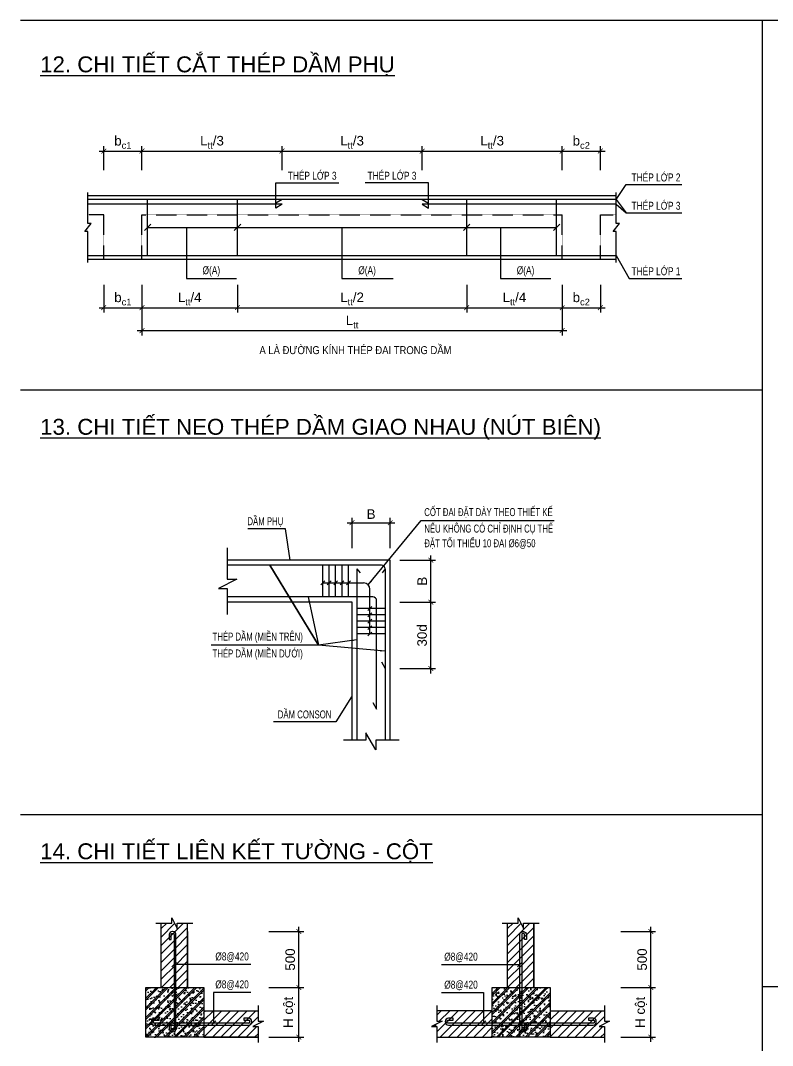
# Model space of a CAD drawing. Header units: millimetres. Extents: x -241424 to 696054, y -125618 to 93710.
# Drawn here: x 202526 to 226149, y 22912 to 55115 of the extents above; entities that cross this region are included whole.
import ezdxf
from ezdxf.enums import TextEntityAlignment as Align

# ---------------------------------------------------------------- set-up
doc = ezdxf.new("R2010")
doc.units = ezdxf.units.MM
doc.header["$LTSCALE"] = 7
doc.header["$PDMODE"] = 3
doc.linetypes.add('HIDDEN', pattern=[0.375, 0.25, -0.125])
doc.layers.get('0').update_dxf_attribs({"linetype": 'CONTINUOUS'})
doc.layers.get('Defpoints').update_dxf_attribs({"color": 6, "linetype": 'CONTINUOUS'})
for name, color, linetype in [('CDC_02_DIM', 1, 'CONTINUOUS'), ('CDC_03_BORDER', 3, 'CONTINUOUS'), ('CDC_04_HIDDEN', 8, 'HIDDEN'), ('CDC_05_STEEL', 4, 'CONTINUOUS'), ('CDC_06_TEXT', 2, 'CONTINUOUS'), ('CDC_09_COLUMN', 4, 'CONTINUOUS'), ('CDC_10_HATCH', 251, 'CONTINUOUS'), ('CDC_11_NOTE', 8, 'CONTINUOUS')]:
    doc.layers.add(name, color=color, linetype=linetype)
doc.styles.add('ARIAL', font='arial.ttf')
doc.dimstyles.new('DIM1-25', dxfattribs={"dimscale": 1.2, "dimtxt": 250, "dimasz": 125, "dimexe": 125, "dimexo": 0.06, "dimgap": 100, "dimtad": 1, "dimdec": 0, "dimzin": 0, "dimdsep": 46, "dimtxsty": 'ARIAL', "dimblk": 'ARCHTICK', "dimcen": 100, "dimdle": 125, "dimclrd": 256, "dimclre": 1, "dimclrt": 2, "dimadec": 0, "dimazin": 0, "dimtfac": 1, "dimtdec": 0, "dimtix": 1, "dimtmove": 2, "dimatfit": 0, "dimfxl": 1, "dimtolj": 1, "dimtzin": 0, "dimarcsym": 0})
pattern_1 = [(45, (-2284938.92, -1439088.31), (-132.582521, 132.582521), [])]

# ---------------------------------------------------------------- blocks, each defined once
blk = doc.blocks.new('_ArchTick')
at = {"color": 0, "linetype": 'ByBlock', "const_width": 0.15}
blk.add_lwpolyline([(-0.5, -0.5), (0.5, 0.5)], dxfattribs=at)
blk = doc.blocks.new('*D248')
at = {"layer": 'CDC_02_DIM', "lineweight": -2, "transparency": 16777216}
blk.add_line((222328, 23023), (222328, 24883), dxfattribs=at)
at = {"layer": 'CDC_02_DIM', "color": 1, "lineweight": -2, "transparency": 16777216}
for p, q in [((221382, 24733), (222478, 24733)), ((221382, 23173), (222478, 23173))]:
    blk.add_line(p, q, dxfattribs=at)
at = {"layer": 'Defpoints', "color": 0, "transparency": 16777216}
for p in [(221382, 24733), (222328, 24733), (221382, 23173)]:
    blk.add_point(p, dxfattribs=at)
at = {"layer": 'CDC_02_DIM', "lineweight": -2, "transparency": 16777216, "xscale": 150, "yscale": 150, "zscale": 150}
for p, rotation in [((222328, 24733), 90), ((222328, 23173), 270)]:
    blk.add_blockref('_ArchTick', p, dxfattribs=dict(at, rotation=rotation))
at = {"layer": 'CDC_02_DIM', "color": 2, "transparency": 16777216, "insert": (222024, 23953), "char_height": 300, "attachment_point": 5, "rotation": 90, "style": 'ARIAL'}
blk.add_mtext('\\A1;H cột', dxfattribs=at)
blk = doc.blocks.new('*D249')
at = {"layer": 'CDC_02_DIM', "color": 1, "lineweight": -2, "transparency": 16777216}
for p, q in [((221382, 26494), (222478, 26494)), ((221382, 24733), (222478, 24733))]:
    blk.add_line(p, q, dxfattribs=at)
at = {"layer": 'CDC_02_DIM', "lineweight": -2, "transparency": 16777216}
blk.add_line((222328, 24583), (222328, 26644), dxfattribs=at)
at = {"layer": 'Defpoints', "color": 0, "transparency": 16777216}
for p in [(221382, 26494), (222328, 26494), (221382, 24733)]:
    blk.add_point(p, dxfattribs=at)
at = {"layer": 'CDC_02_DIM', "lineweight": -2, "transparency": 16777216, "xscale": 150, "yscale": 150, "zscale": 150}
for p, rotation in [((222328, 26494), 90), ((222328, 24733), 270)]:
    blk.add_blockref('_ArchTick', p, dxfattribs=dict(at, rotation=rotation))
at = {"layer": 'CDC_02_DIM', "color": 2, "transparency": 16777216, "insert": (222055, 25613), "char_height": 300, "attachment_point": 5, "rotation": 90, "style": 'ARIAL'}
blk.add_mtext('\\A1;500', dxfattribs=at)
blk = doc.blocks.new('*D250')
at = {"layer": 'CDC_02_DIM', "lineweight": -2, "transparency": 16777216}
blk.add_line((211272, 23023), (211272, 24883), dxfattribs=at)
at = {"layer": 'CDC_02_DIM', "color": 1, "lineweight": -2, "transparency": 16777216}
for p, q in [((210326, 24733), (211422, 24733)), ((210326, 23173), (211422, 23173))]:
    blk.add_line(p, q, dxfattribs=at)
at = {"layer": 'Defpoints', "color": 0, "transparency": 16777216}
for p in [(210326, 24733), (211272, 24733), (210326, 23173)]:
    blk.add_point(p, dxfattribs=at)
at = {"layer": 'CDC_02_DIM', "lineweight": -2, "transparency": 16777216, "xscale": 150, "yscale": 150, "zscale": 150}
for p, rotation in [((211272, 24733), 90), ((211272, 23173), 270)]:
    blk.add_blockref('_ArchTick', p, dxfattribs=dict(at, rotation=rotation))
at = {"layer": 'CDC_02_DIM', "color": 2, "transparency": 16777216, "insert": (210968, 23953), "char_height": 300, "attachment_point": 5, "rotation": 90, "style": 'ARIAL'}
blk.add_mtext('\\A1;H cột', dxfattribs=at)
blk = doc.blocks.new('*D251')
at = {"layer": 'CDC_02_DIM', "color": 1, "lineweight": -2, "transparency": 16777216}
for p, q in [((210326, 26494), (211422, 26494)), ((210326, 24733), (211422, 24733))]:
    blk.add_line(p, q, dxfattribs=at)
at = {"layer": 'CDC_02_DIM', "lineweight": -2, "transparency": 16777216}
blk.add_line((211272, 24583), (211272, 26644), dxfattribs=at)
at = {"layer": 'Defpoints', "color": 0, "transparency": 16777216}
for p in [(210326, 26494), (211272, 26494), (210326, 24733)]:
    blk.add_point(p, dxfattribs=at)
at = {"layer": 'CDC_02_DIM', "lineweight": -2, "transparency": 16777216, "xscale": 150, "yscale": 150, "zscale": 150}
for p, rotation in [((211272, 26494), 90), ((211272, 24733), 270)]:
    blk.add_blockref('_ArchTick', p, dxfattribs=dict(at, rotation=rotation))
at = {"layer": 'CDC_02_DIM', "color": 2, "transparency": 16777216, "insert": (210999, 25613), "char_height": 300, "attachment_point": 5, "rotation": 90, "style": 'ARIAL'}
blk.add_mtext('\\A1;500', dxfattribs=at)
blk = doc.blocks.new('*D252')
at = {"layer": 'CDC_02_DIM', "color": 1, "lineweight": -2, "transparency": 16777216}
for p, q in [((205142, 46813), (205142, 45943)), ((206342, 46813), (206342, 45943))]:
    blk.add_line(p, q, dxfattribs=at)
at = {"layer": 'CDC_02_DIM', "lineweight": -2, "transparency": 16777216}
blk.add_line((204992, 46093), (206492, 46093), dxfattribs=at)
at = {"layer": 'Defpoints', "color": 0, "transparency": 16777216}
for p in [(205142, 46813), (206342, 46813), (206342, 46093)]:
    blk.add_point(p, dxfattribs=at)
at = {"layer": 'CDC_02_DIM', "lineweight": -2, "transparency": 16777216, "xscale": 150, "yscale": 150, "zscale": 150, "rotation": 180}
blk.add_blockref('_ArchTick', (205142, 46093), dxfattribs=at)
at = {"layer": 'CDC_02_DIM', "lineweight": -2, "transparency": 16777216, "xscale": 150, "yscale": 150, "zscale": 150}
blk.add_blockref('_ArchTick', (206342, 46093), dxfattribs=at)
at = {"layer": 'CDC_02_DIM', "color": 2, "transparency": 16777216, "insert": (205742, 46366), "char_height": 300, "attachment_point": 5, "style": 'ARIAL'}
blk.add_mtext('\\A1;b{\\H0.7X;\\S^ c1;}', dxfattribs=at)
blk = doc.blocks.new('*D253')
at = {"layer": 'CDC_02_DIM', "color": 1, "lineweight": -2, "transparency": 16777216}
for p, q in [((206342, 46093), (206342, 45223)), ((219542, 46093), (219542, 45223))]:
    blk.add_line(p, q, dxfattribs=at)
at = {"layer": 'CDC_02_DIM', "lineweight": -2, "transparency": 16777216}
blk.add_line((206192, 45373), (219692, 45373), dxfattribs=at)
at = {"layer": 'Defpoints', "color": 0, "transparency": 16777216}
for p in [(206342, 46093), (219542, 46093), (219542, 45373)]:
    blk.add_point(p, dxfattribs=at)
at = {"layer": 'CDC_02_DIM', "lineweight": -2, "transparency": 16777216, "xscale": 150, "yscale": 150, "zscale": 150, "rotation": 180}
blk.add_blockref('_ArchTick', (206342, 45373), dxfattribs=at)
at = {"layer": 'CDC_02_DIM', "lineweight": -2, "transparency": 16777216, "xscale": 150, "yscale": 150, "zscale": 150}
blk.add_blockref('_ArchTick', (219542, 45373), dxfattribs=at)
at = {"layer": 'CDC_02_DIM', "color": 2, "transparency": 16777216, "insert": (212942, 45643), "char_height": 300, "attachment_point": 5, "style": 'ARIAL'}
blk.add_mtext('\\A1;L{\\H0.7X;\\S^ tt;}', dxfattribs=at)
blk = doc.blocks.new('*D254')
at = {"layer": 'CDC_02_DIM', "color": 1, "lineweight": -2, "transparency": 16777216}
for p, q in [((219542, 46813), (219542, 45943)), ((220742, 46813), (220742, 45943))]:
    blk.add_line(p, q, dxfattribs=at)
at = {"layer": 'CDC_02_DIM', "lineweight": -2, "transparency": 16777216}
blk.add_line((219392, 46093), (220892, 46093), dxfattribs=at)
at = {"layer": 'Defpoints', "color": 0, "transparency": 16777216}
for p in [(219542, 46813), (220742, 46813), (220742, 46093)]:
    blk.add_point(p, dxfattribs=at)
at = {"layer": 'CDC_02_DIM', "lineweight": -2, "transparency": 16777216, "xscale": 150, "yscale": 150, "zscale": 150, "rotation": 180}
blk.add_blockref('_ArchTick', (219542, 46093), dxfattribs=at)
at = {"layer": 'CDC_02_DIM', "lineweight": -2, "transparency": 16777216, "xscale": 150, "yscale": 150, "zscale": 150}
blk.add_blockref('_ArchTick', (220742, 46093), dxfattribs=at)
at = {"layer": 'CDC_02_DIM', "color": 2, "transparency": 16777216, "insert": (220142, 46366), "char_height": 300, "attachment_point": 5, "style": 'ARIAL'}
blk.add_mtext('\\A1;b{\\H0.7X;\\S^ c2;}', dxfattribs=at)
blk = doc.blocks.new('*D255')
at = {"layer": 'CDC_02_DIM', "lineweight": -2, "transparency": 16777216}
blk.add_line((206192, 51013), (210892, 51013), dxfattribs=at)
at = {"layer": 'CDC_02_DIM', "color": 1, "lineweight": -2, "transparency": 16777216}
for p, q in [((206342, 50413), (206342, 51163)), ((210742, 50413), (210742, 51163))]:
    blk.add_line(p, q, dxfattribs=at)
at = {"layer": 'Defpoints', "color": 0, "transparency": 16777216}
for p in [(210742, 51013), (206342, 50413), (210742, 50413)]:
    blk.add_point(p, dxfattribs=at)
at = {"layer": 'CDC_02_DIM', "lineweight": -2, "transparency": 16777216, "xscale": 150, "yscale": 150, "zscale": 150, "rotation": 180}
blk.add_blockref('_ArchTick', (206342, 51013), dxfattribs=at)
at = {"layer": 'CDC_02_DIM', "lineweight": -2, "transparency": 16777216, "xscale": 150, "yscale": 150, "zscale": 150}
blk.add_blockref('_ArchTick', (210742, 51013), dxfattribs=at)
at = {"layer": 'CDC_02_DIM', "color": 2, "transparency": 16777216, "insert": (208542, 51288), "char_height": 300, "attachment_point": 5, "style": 'ARIAL'}
blk.add_mtext('\\A1;L{\\H0.7X;\\S^ tt;}/3', dxfattribs=at)
blk = doc.blocks.new('*D256')
at = {"layer": 'CDC_02_DIM', "lineweight": -2, "transparency": 16777216}
blk.add_line((204992, 51013), (206492, 51013), dxfattribs=at)
at = {"layer": 'CDC_02_DIM', "color": 1, "lineweight": -2, "transparency": 16777216}
for p, q in [((205142, 50413), (205142, 51163)), ((206342, 50413), (206342, 51163))]:
    blk.add_line(p, q, dxfattribs=at)
at = {"layer": 'Defpoints', "color": 0, "transparency": 16777216}
for p in [(206342, 51013), (205142, 50413), (206342, 50413)]:
    blk.add_point(p, dxfattribs=at)
at = {"layer": 'CDC_02_DIM', "lineweight": -2, "transparency": 16777216, "xscale": 150, "yscale": 150, "zscale": 150, "rotation": 180}
blk.add_blockref('_ArchTick', (205142, 51013), dxfattribs=at)
at = {"layer": 'CDC_02_DIM', "lineweight": -2, "transparency": 16777216, "xscale": 150, "yscale": 150, "zscale": 150}
blk.add_blockref('_ArchTick', (206342, 51013), dxfattribs=at)
at = {"layer": 'CDC_02_DIM', "color": 2, "transparency": 16777216, "insert": (205742, 51286), "char_height": 300, "attachment_point": 5, "style": 'ARIAL'}
blk.add_mtext('\\A1;b{\\H0.7X;\\S^ c1;}', dxfattribs=at)
blk = doc.blocks.new('*D257')
at = {"layer": 'CDC_02_DIM', "lineweight": -2, "transparency": 16777216}
blk.add_line((219392, 51013), (220892, 51013), dxfattribs=at)
at = {"layer": 'CDC_02_DIM', "color": 1, "lineweight": -2, "transparency": 16777216}
for p, q in [((219542, 50413), (219542, 51163)), ((220742, 50413), (220742, 51163))]:
    blk.add_line(p, q, dxfattribs=at)
at = {"layer": 'Defpoints', "color": 0, "transparency": 16777216}
for p in [(220742, 51013), (219542, 50413), (220742, 50413)]:
    blk.add_point(p, dxfattribs=at)
at = {"layer": 'CDC_02_DIM', "lineweight": -2, "transparency": 16777216, "xscale": 150, "yscale": 150, "zscale": 150, "rotation": 180}
blk.add_blockref('_ArchTick', (219542, 51013), dxfattribs=at)
at = {"layer": 'CDC_02_DIM', "lineweight": -2, "transparency": 16777216, "xscale": 150, "yscale": 150, "zscale": 150}
blk.add_blockref('_ArchTick', (220742, 51013), dxfattribs=at)
at = {"layer": 'CDC_02_DIM', "color": 2, "transparency": 16777216, "insert": (220142, 51286), "char_height": 300, "attachment_point": 5, "style": 'ARIAL'}
blk.add_mtext('\\A1;b{\\H0.7X;\\S^ c2;}', dxfattribs=at)
blk = doc.blocks.new('*D258')
at = {"layer": 'CDC_02_DIM', "lineweight": -2, "transparency": 16777216}
blk.add_line((210592, 51013), (215292, 51013), dxfattribs=at)
at = {"layer": 'CDC_02_DIM', "color": 1, "lineweight": -2, "transparency": 16777216}
for p, q in [((210742, 50413), (210742, 51163)), ((215142, 50413), (215142, 51163))]:
    blk.add_line(p, q, dxfattribs=at)
at = {"layer": 'Defpoints', "color": 0, "transparency": 16777216}
for p in [(215142, 51013), (210742, 50413), (215142, 50413)]:
    blk.add_point(p, dxfattribs=at)
at = {"layer": 'CDC_02_DIM', "lineweight": -2, "transparency": 16777216, "xscale": 150, "yscale": 150, "zscale": 150, "rotation": 180}
blk.add_blockref('_ArchTick', (210742, 51013), dxfattribs=at)
at = {"layer": 'CDC_02_DIM', "lineweight": -2, "transparency": 16777216, "xscale": 150, "yscale": 150, "zscale": 150}
blk.add_blockref('_ArchTick', (215142, 51013), dxfattribs=at)
at = {"layer": 'CDC_02_DIM', "color": 2, "transparency": 16777216, "insert": (212942, 51288), "char_height": 300, "attachment_point": 5, "style": 'ARIAL'}
blk.add_mtext('\\A1;L{\\H0.7X;\\S^ tt;}/3', dxfattribs=at)
blk = doc.blocks.new('*D259')
at = {"layer": 'CDC_02_DIM', "lineweight": -2, "transparency": 16777216}
blk.add_line((214992, 51013), (219692, 51013), dxfattribs=at)
at = {"layer": 'CDC_02_DIM', "color": 1, "lineweight": -2, "transparency": 16777216}
for p, q in [((215142, 50413), (215142, 51163)), ((219542, 50413), (219542, 51163))]:
    blk.add_line(p, q, dxfattribs=at)
at = {"layer": 'Defpoints', "color": 0, "transparency": 16777216}
for p in [(219542, 51013), (215142, 50413), (219542, 50413)]:
    blk.add_point(p, dxfattribs=at)
at = {"layer": 'CDC_02_DIM', "lineweight": -2, "transparency": 16777216, "xscale": 150, "yscale": 150, "zscale": 150, "rotation": 180}
blk.add_blockref('_ArchTick', (215142, 51013), dxfattribs=at)
at = {"layer": 'CDC_02_DIM', "lineweight": -2, "transparency": 16777216, "xscale": 150, "yscale": 150, "zscale": 150}
blk.add_blockref('_ArchTick', (219542, 51013), dxfattribs=at)
at = {"layer": 'CDC_02_DIM', "color": 2, "transparency": 16777216, "insert": (217342, 51288), "char_height": 300, "attachment_point": 5, "style": 'ARIAL'}
blk.add_mtext('\\A1;L{\\H0.7X;\\S^ tt;}/3', dxfattribs=at)
blk = doc.blocks.new('2')
at = {"layer": 'CDC_02_DIM'}
blk.add_line((-12.5, -12.5), (12.5, 12.5), dxfattribs=at)
blk = doc.blocks.new('*D260')
at = {"layer": 'CDC_02_DIM', "color": 1, "lineweight": -2, "transparency": 16777216}
for p, q in [((216542, 46813), (216542, 45943)), ((219542, 46813), (219542, 45943))]:
    blk.add_line(p, q, dxfattribs=at)
at = {"layer": 'CDC_02_DIM', "lineweight": -2, "transparency": 16777216}
blk.add_line((216392, 46093), (219692, 46093), dxfattribs=at)
at = {"layer": 'Defpoints', "color": 0, "transparency": 16777216}
for p in [(216542, 46813), (219542, 46813), (219542, 46093)]:
    blk.add_point(p, dxfattribs=at)
at = {"layer": 'CDC_02_DIM', "lineweight": -2, "transparency": 16777216, "xscale": 150, "yscale": 150, "zscale": 150, "rotation": 180}
blk.add_blockref('_ArchTick', (216542, 46093), dxfattribs=at)
at = {"layer": 'CDC_02_DIM', "lineweight": -2, "transparency": 16777216, "xscale": 150, "yscale": 150, "zscale": 150}
blk.add_blockref('_ArchTick', (219542, 46093), dxfattribs=at)
at = {"layer": 'CDC_02_DIM', "color": 2, "transparency": 16777216, "insert": (218042, 46368), "char_height": 300, "attachment_point": 5, "style": 'ARIAL'}
blk.add_mtext('\\A1;L{\\H0.7X;\\S^ tt;}/4', dxfattribs=at)
blk = doc.blocks.new('*D261')
at = {"layer": 'CDC_02_DIM', "color": 1, "lineweight": -2, "transparency": 16777216}
for p, q in [((206342, 46813), (206342, 45943)), ((209342, 46813), (209342, 45943))]:
    blk.add_line(p, q, dxfattribs=at)
at = {"layer": 'CDC_02_DIM', "lineweight": -2, "transparency": 16777216}
blk.add_line((206192, 46093), (209492, 46093), dxfattribs=at)
at = {"layer": 'Defpoints', "color": 0, "transparency": 16777216}
for p in [(206342, 46813), (209342, 46813), (209342, 46093)]:
    blk.add_point(p, dxfattribs=at)
at = {"layer": 'CDC_02_DIM', "lineweight": -2, "transparency": 16777216, "xscale": 150, "yscale": 150, "zscale": 150, "rotation": 180}
blk.add_blockref('_ArchTick', (206342, 46093), dxfattribs=at)
at = {"layer": 'CDC_02_DIM', "lineweight": -2, "transparency": 16777216, "xscale": 150, "yscale": 150, "zscale": 150}
blk.add_blockref('_ArchTick', (209342, 46093), dxfattribs=at)
at = {"layer": 'CDC_02_DIM', "color": 2, "transparency": 16777216, "insert": (207842, 46368), "char_height": 300, "attachment_point": 5, "style": 'ARIAL'}
blk.add_mtext('\\A1;L{\\H0.7X;\\S^ tt;}/4', dxfattribs=at)
blk = doc.blocks.new('*D262')
at = {"layer": 'CDC_02_DIM', "color": 1, "lineweight": -2, "transparency": 16777216}
for p, q in [((209342, 46813), (209342, 45943)), ((216542, 46813), (216542, 45943))]:
    blk.add_line(p, q, dxfattribs=at)
at = {"layer": 'CDC_02_DIM', "lineweight": -2, "transparency": 16777216}
blk.add_line((209192, 46093), (216692, 46093), dxfattribs=at)
at = {"layer": 'Defpoints', "color": 0, "transparency": 16777216}
for p in [(209342, 46813), (216542, 46813), (216542, 46093)]:
    blk.add_point(p, dxfattribs=at)
at = {"layer": 'CDC_02_DIM', "lineweight": -2, "transparency": 16777216, "xscale": 150, "yscale": 150, "zscale": 150, "rotation": 180}
blk.add_blockref('_ArchTick', (209342, 46093), dxfattribs=at)
at = {"layer": 'CDC_02_DIM', "lineweight": -2, "transparency": 16777216, "xscale": 150, "yscale": 150, "zscale": 150}
blk.add_blockref('_ArchTick', (216542, 46093), dxfattribs=at)
at = {"layer": 'CDC_02_DIM', "color": 2, "transparency": 16777216, "insert": (212942, 46368), "char_height": 300, "attachment_point": 5, "style": 'ARIAL'}
blk.add_mtext('\\A1;L{\\H0.7X;\\S^ tt;}/2', dxfattribs=at)
blk = doc.blocks.new('*D268')
at = {"layer": 'CDC_02_DIM', "color": 1, "lineweight": -2, "transparency": 16777216}
for p, q in [((214444, 36841), (215565, 36841)), ((214444, 34753), (215565, 34753))]:
    blk.add_line(p, q, dxfattribs=at)
at = {"layer": 'CDC_02_DIM', "lineweight": -2, "transparency": 16777216}
blk.add_line((215415, 34603), (215415, 36991), dxfattribs=at)
at = {"layer": 'Defpoints', "color": 0, "transparency": 16777216}
for p in [(214444, 36841), (215415, 36841), (214444, 34753)]:
    blk.add_point(p, dxfattribs=at)
at = {"layer": 'CDC_02_DIM', "lineweight": -2, "transparency": 16777216, "xscale": 150, "yscale": 150, "zscale": 150}
for p, rotation in [((215415, 36841), 90), ((215415, 34753), 270)]:
    blk.add_blockref('_ArchTick', p, dxfattribs=dict(at, rotation=rotation))
at = {"layer": 'CDC_02_DIM', "color": 2, "transparency": 16777216, "insert": (215142, 35797), "char_height": 300, "attachment_point": 5, "rotation": 90, "style": 'ARIAL'}
blk.add_mtext('\\A1;30d', dxfattribs=at)
blk = doc.blocks.new('*D269')
at = {"layer": 'CDC_02_DIM', "color": 1, "lineweight": -2, "transparency": 16777216}
for p, q in [((214444, 38161), (215565, 38161)), ((214444, 36841), (215565, 36841))]:
    blk.add_line(p, q, dxfattribs=at)
at = {"layer": 'CDC_02_DIM', "lineweight": -2, "transparency": 16777216}
blk.add_line((215415, 36691), (215415, 38311), dxfattribs=at)
at = {"layer": 'Defpoints', "color": 0, "transparency": 16777216}
for p in [(214444, 38161), (215415, 38161), (214444, 36841)]:
    blk.add_point(p, dxfattribs=at)
at = {"layer": 'CDC_02_DIM', "lineweight": -2, "transparency": 16777216, "xscale": 150, "yscale": 150, "zscale": 150}
for p, rotation in [((215415, 38161), 90), ((215415, 36841), 270)]:
    blk.add_blockref('_ArchTick', p, dxfattribs=dict(at, rotation=rotation))
at = {"layer": 'CDC_02_DIM', "color": 2, "transparency": 16777216, "insert": (215145, 37501), "char_height": 300, "attachment_point": 5, "rotation": 90, "style": 'ARIAL'}
blk.add_mtext('\\A1;B', dxfattribs=at)
blk = doc.blocks.new('*D270')
at = {"layer": 'CDC_02_DIM', "lineweight": -2, "transparency": 16777216}
blk.add_line((212790, 39338), (214290, 39338), dxfattribs=at)
at = {"layer": 'CDC_02_DIM', "color": 1, "lineweight": -2, "transparency": 16777216}
for p, q in [((212940, 38537), (212940, 39488)), ((214140, 38537), (214140, 39488))]:
    blk.add_line(p, q, dxfattribs=at)
at = {"layer": 'Defpoints', "color": 0, "transparency": 16777216}
for p in [(214140, 39338), (212940, 38537), (214140, 38537)]:
    blk.add_point(p, dxfattribs=at)
at = {"layer": 'CDC_02_DIM', "lineweight": -2, "transparency": 16777216, "xscale": 150, "yscale": 150, "zscale": 150, "rotation": 180}
blk.add_blockref('_ArchTick', (212940, 39338), dxfattribs=at)
at = {"layer": 'CDC_02_DIM', "lineweight": -2, "transparency": 16777216, "xscale": 150, "yscale": 150, "zscale": 150}
blk.add_blockref('_ArchTick', (214140, 39338), dxfattribs=at)
at = {"layer": 'CDC_02_DIM', "color": 2, "transparency": 16777216, "insert": (213540, 39608), "char_height": 300, "attachment_point": 5, "style": 'ARIAL'}
blk.add_mtext('\\A1;B', dxfattribs=at)

msp = doc.modelspace()

# ---------------------------------------------------------------- hatches: boundary and pattern name
at = {"layer": 'CDC_10_HATCH', "ltscale": 30}
h = msp.add_hatch(dxfattribs=at)
h.set_pattern_fill('ANSI31', color=256, scale=1500, style=0)
h.set_pattern_definition([(45, (-2295817.86, -1163612.35), (-132.582521, 132.582521), [])])
h.paths.add_polyline_path([(207776.7, 26758.4), (207443.9, 26758.4), (207443.9, 26592), (207277.5, 26924.8), (207277.5, 26758.4), (206944.7, 26758.4), (206944.7, 25455.1), (207330.7, 25455.1), (207330.7, 26394.9, -0.4142136), (207429.7, 26493.9), (207443.3, 26493.9, -0.4142136), (207542.3, 26394.9), (207542.3, 26244.9), (207482.3, 26244.9), (207482.3, 26394.9, 0.4142136), (207443.3, 26433.9), (207429.7, 26433.9, 0.4142136), (207390.7, 26394.9), (207390.7, 24733), (207776.7, 24733)])
h.paths.add_polyline_path([(207330.7, 25455.1), (206944.7, 25455.1), (206944.7, 24733), (207330.7, 24733)], flags=17)
h.paths.add_polyline_path([(207390.7, 25515.1), (207330.7, 25455.1), (207330.7, 24733), (207390.7, 24733)], flags=17)
h.paths.add_polyline_path([(207390.7, 26394.9, -0.4142136), (207429.7, 26433.9), (207443.3, 26433.9, -0.4142136), (207482.3, 26394.9), (207482.3, 26244.9), (207542.3, 26244.9), (207542.3, 26394.9, 0.4142136), (207443.3, 26493.9), (207429.7, 26493.9, 0.4142136), (207330.7, 26394.9), (207330.7, 25455.1), (207390.7, 25515.1)], flags=17)
h = msp.add_hatch(dxfattribs=at)
h.set_pattern_fill('ANSI31', color=256, scale=1500, style=0)
h.set_pattern_definition([(45, (-2284938.92, -1163612.35), (-132.582521, 132.582521), [])])
h.paths.add_polyline_path([(218655.7, 26758.4), (218322.9, 26758.4), (218322.9, 26592), (218156.5, 26924.8), (218156.5, 26758.4), (217823.7, 26758.4), (217823.7, 25455.1), (218209.7, 25455.1), (218209.7, 26394.9, -0.4142136), (218308.7, 26493.9), (218322.2, 26493.9, -0.4142136), (218421.2, 26394.9), (218421.2, 26244.9), (218361.2, 26244.9), (218361.2, 26394.9, 0.4142136), (218322.2, 26433.9), (218308.7, 26433.9, 0.4142136), (218269.7, 26394.9), (218269.7, 24733), (218655.7, 24733)])
h.paths.add_polyline_path([(218209.7, 25455.1), (217823.7, 25455.1), (217823.7, 24733), (218209.7, 24733)], flags=17)
h.paths.add_polyline_path([(218269.7, 25515.1), (218209.7, 25455.1), (218209.7, 24733), (218269.7, 24733)], flags=17)
h.paths.add_polyline_path([(218269.7, 26394.9, -0.4142136), (218308.7, 26433.9), (218322.2, 26433.9, -0.4142136), (218361.2, 26394.9), (218361.2, 26244.9), (218421.2, 26244.9), (218421.2, 26394.9, 0.4142136), (218322.2, 26493.9), (218308.7, 26493.9, 0.4142136), (218209.7, 26394.9), (218209.7, 25455.1), (218269.7, 25515.1)], flags=17)
h = msp.add_hatch(dxfattribs=at)
h.set_pattern_fill('BT-01', color=256, scale=50, style=0, pattern_type=2)
h.set_pattern_definition([(50, (-151809.74, -118469.85), (358.6301, -31.37607), [37.5, -412.5]), (355, (-151809.74, -118469.85), (-69.37567, 376.09607), [30, -330]), (100.4514, (-151779.86, -118472.47), (289.2547, 344.71977), [31.8701, -350.57106]), (46.1842, (-151809.74, -118369.85), (533.6205, -82.7595), [56.25, -618.75]), (96.6356, (-151765.27, -118376.75), (467.33135, 487.05894), [47.80514, -525.8565]), (351.1842, (-151809.74, -118369.85), (467.331, 487.0593), [45, -495]), (21, (-151759.74, -118394.85), (298.45353, -201.30945), [37.5, -412.5]), (326, (-151759.74, -118394.85), (121.65767, 362.57502), [30, -330]), (71.4514, (-151734.87, -118411.63), (420.1113, 161.26525), [31.8701, -350.57106]), (37.5, (-151809.74, -118469.85), (6.079928, 166.446927), [0, -326, 0, -335, 0, -331.25]), (7.5, (-151809.74, -118469.85), (131.53477, 197.20586), [0, -191, 0, -318.5, 0, -126.25]), (327.5, (-151921.24, -118469.85), (266.91122, -11.277436), [0, -125, 0, -390, 0, -517.5]), (317.5, (-151971.24, -118469.85), (291.59308, 50.05249), [0, -162.5, 0, -259, 0, -367.5]), (45, (-151809.74, -118469.85), (-150.26019, 150.26019), []), (45, (-151809.74, -118408.6), (-150.26019, 150.26019), [])])
h.paths.add_polyline_path([(208287.1, 24733), (207349.7, 24733), (207349.7, 23614.4), (208287.1, 23614.4)], flags=17)
h.paths.add_polyline_path([(207349.7, 24733), (206467.1, 24733), (206467.1, 23173), (208287.1, 23173), (208287.1, 23614.4), (207349.7, 23614.4), (207349.7, 23352.3, -0.4662738), (207304, 23313.9, -0.0436331), (207297.2, 23313.3), (207310.7, 23313.3, 0.4142136), (207349.7, 23352.3), (207349.7, 23614.4), (206646.4, 23614.4, -0.4662738), (206608, 23660.1, -0.0436331), (206607.4, 23666.9), (206607.4, 23653.4, 0.4142136), (206646.4, 23614.4), (207349.7, 23614.4)])
h = msp.add_hatch(dxfattribs=at)
h.set_pattern_fill('BT-01', color=256, scale=50, style=0, pattern_type=2)
h.set_pattern_definition([(50, (-148896.3, -118469.85), (358.6301, -31.37607), [37.5, -412.5]), (355, (-148896.3, -118469.85), (-69.37567, 376.09607), [30, -330]), (100.4514, (-148866.4, -118472.47), (289.2547, 344.71977), [31.8701, -350.57106]), (46.1842, (-148896.3, -118369.85), (533.6205, -82.7595), [56.25, -618.75]), (96.6356, (-148851.83, -118376.75), (467.33135, 487.05894), [47.80514, -525.8565]), (351.1842, (-148896.3, -118369.85), (467.331, 487.0593), [45, -495]), (21, (-148846.3, -118394.85), (298.45353, -201.30945), [37.5, -412.5]), (326, (-148846.3, -118394.85), (121.65767, 362.57502), [30, -330]), (71.4514, (-148821.43, -118411.63), (420.1113, 161.26525), [31.8701, -350.57106]), (37.5, (-148896.3, -118469.85), (6.079928, 166.446927), [0, -326, 0, -335, 0, -331.25]), (7.5, (-148896.3, -118469.85), (131.53477, 197.205856), [0, -191, 0, -318.5, 0, -126.25]), (327.5, (-149007.8, -118469.85), (266.91122, -11.277436), [0, -125, 0, -390, 0, -517.5]), (317.5, (-149057.8, -118469.85), (291.59308, 50.05249), [0, -162.5, 0, -259, 0, -367.5]), (45, (-148896.3, -118469.85), (-150.26019, 150.26019), []), (45, (-148896.3, -118408.6), (-150.26019, 150.26019), [])])
h.paths.add_polyline_path([(219166, 24733), (218228.7, 24733), (218228.7, 23614.4), (219166, 23614.4)])
h.paths.add_polyline_path([(218228.7, 24733), (217346, 24733), (217346, 23614.4), (218228.7, 23614.4)])
h.paths.add_polyline_path([(218228.7, 23352.3), (218228.7, 23614.4), (217346, 23614.4), (217346, 23173), (219166, 23173), (219166, 23614.4), (218228.7, 23614.4), (218228.7, 23352.3, -0.4662738), (218182.9, 23313.9, -0.0436331), (218176.1, 23313.3), (218189.7, 23313.3, 0.4142136)])
h = msp.add_hatch(dxfattribs=at)
h.set_pattern_fill('ANSI31', color=256, scale=1500, style=0)
h.set_pattern_definition([(45, (-2287852.36, -1439088.31), (-132.582521, 132.582521), [])])
h.paths.add_polyline_path([(209988, 24005), (208592.3, 24005), (208592.3, 23614.4), (208287.1, 23614.4), (208287.1, 23173), (209988, 23173), (209988, 23505.8), (209821.6, 23505.8), (210154.4, 23672.2), (209988, 23672.2)])
h.paths.add_polyline_path([(208592.3, 24005), (208287.1, 24005), (208287.1, 23614.4), (208592.3, 23614.4)])
h = msp.add_hatch(dxfattribs=at)
h.set_pattern_fill('ANSI31', color=256, scale=1500, style=0)
h.set_pattern_definition(pattern_1)
h.paths.add_polyline_path([(217087.3, 24005), (215608, 24005), (215608, 23672.2), (215774.4, 23672.2), (215441.6, 23505.8), (215608, 23505.8), (215608, 23173), (217346, 23173), (217346, 23614.4), (217087.3, 23614.4)])
h.paths.add_polyline_path([(217346, 24005), (217087.3, 24005), (217087.3, 23614.4), (217346, 23614.4)], flags=17)
h = msp.add_hatch(dxfattribs=at)
h.set_pattern_fill('ANSI31', color=256, scale=1500, style=0)
h.set_pattern_definition(pattern_1)
h.paths.add_polyline_path([(220866.9, 24005), (219166, 24005), (219166, 23173), (220866.9, 23173), (220866.9, 23505.8), (220700.5, 23505.8), (221033.3, 23672.2), (220866.9, 23672.2)])

# ---------------------------------------------------------------- linework, layer by layer
at = {"layer": 'CDC_03_BORDER'}
for p, q in [((273914, 55115.3), (202526, 55115.3)), ((225840.2, 1362.7), (225840.2, 55115.3)), ((204642.4, 49613.2), (221242.4, 49613.2)), ((204642.4, 47613.2), (221242.4, 47613.2)), ((202526, 43507), (225840.2, 43507)), ((202526, 30174), (225840.2, 30174)), ((206944.7, 24733), (206944.7, 26758.4)), ((207776.7, 24733), (207776.7, 26758.4)), ((217823.7, 24733), (217823.7, 26758.4)), ((217823.7, 24733), (217823.7, 26758.4)), ((218655.7, 26758.4), (218655.7, 24733)), ((218655.7, 24733), (218655.7, 26758.4)), ((206944.7, 24733), (206944.7, 26488.9)), ((207776.7, 26488.9), (207776.7, 24733)), ((225840.2, 24765.7), (249154.4, 24765.7)), ((208287.1, 24005), (209988, 24005)), ((208287.1, 24005), (209988, 24005)), ((217346, 24005), (215608, 24005)), ((219166, 24005), (220866.9, 24005)), ((209988, 23173), (208287.1, 23173)), ((208287.1, 23173), (209988, 23173)), ((215608, 23173), (217346, 23173)), ((219166, 23173), (220866.9, 23173))]:
    msp.add_line(p, q, dxfattribs=at)
for points in [[(204642.4, 47513.2), (204642.4, 48488.2), (204542.4, 48488.2), (204742.4, 48738.2), (204642.4, 48738.2), (204642.4, 49713.2)], [(221242.4, 47513.2), (221242.4, 48488.2), (221142.4, 48488.2), (221342.4, 48738.2), (221242.4, 48738.2), (221242.4, 49713.2)], [(209020.5, 38546), (209020.5, 37562.4), (209318.4, 37562.4), (208748.5, 37270.8), (209020.5, 37270.8), (209020.5, 36455.2)], [(214139.9, 32510.1), (214139.9, 38161.4), (209020.5, 38161.4)], [(212940.4, 32501.2), (212940.4, 36841.4), (209020.5, 36841.4)], [(214419.9, 32510.1), (213691, 32510.1), (213691, 32201.1), (213373.6, 32740.1), (213373.6, 32501.2), (212669.2, 32501.2)], [(206778.3, 26758.4), (207277.5, 26758.4), (207277.5, 26924.8), (207443.9, 26592), (207443.9, 26758.4), (207943.1, 26758.4)], [(217657.3, 26758.4), (218156.5, 26758.4), (218156.5, 26924.8), (218322.9, 26592), (218322.9, 26758.4), (218822.1, 26758.4)], [(209988, 24171.4), (209988, 23672.2), (210154.4, 23672.2), (209821.6, 23505.8), (209988, 23505.8), (209988, 23006.6)], [(215608, 24171.4), (215608, 23672.2), (215774.4, 23672.2), (215441.6, 23505.8), (215608, 23505.8), (215608, 23006.6)], [(220866.9, 24171.4), (220866.9, 23672.2), (221033.3, 23672.2), (220700.5, 23505.8), (220866.9, 23505.8), (220866.9, 23006.6)]]:
    msp.add_lwpolyline(points, dxfattribs=at)
at = {"layer": 'CDC_04_HIDDEN'}
for p, q in [((205142.4, 49013.2), (204642.4, 49013.2)), ((205142.4, 47613.2), (205142.4, 49013.2)), ((206342.4, 49013.2), (219542.4, 49013.2)), ((206342.4, 47613.2), (206342.4, 49013.2)), ((219542.4, 47613.2), (219542.4, 49013.2)), ((220742.4, 47613.2), (220742.4, 49013.2)), ((220742.4, 49013.2), (221242.4, 49013.2))]:
    msp.add_line(p, q, dxfattribs=at)
at = {"layer": 'CDC_05_STEEL'}
for p, q in [((221242.4, 49493.2), (204642.4, 49493.2)), ((210742.4, 49342), (204642.4, 49342)), ((206517.1, 47733.2), (206517.1, 49493.2)), ((209342.4, 47733.2), (209342.4, 49493.2)), ((210742.4, 49493.2), (210542.4, 49373.2)), ((210742.4, 49342), (210542.4, 49222)), ((215142.4, 49493.2), (215342.4, 49373.2)), ((221242.4, 49342), (215142.4, 49342)), ((215142.4, 49342), (215342.4, 49222)), ((216542.4, 47733.2), (216542.4, 49493.2)), ((219367.7, 47733.2), (219367.7, 49493.2)), ((204642.4, 47733.2), (221242.4, 47733.2)), ((213863.9, 38005.4), (209020.5, 38005.4)), ((212026.1, 37005.8), (212026.1, 38005.4)), ((212226.1, 37005.8), (212226.1, 38005.4)), ((212426.1, 37005.8), (212426.1, 38005.4)), ((212626.1, 37005.8), (212626.1, 38005.4)), ((212826.1, 37005.8), (212826.1, 38005.4)), ((213096.4, 37884.2), (213096.4, 32501.2)), ((213096.4, 37884.2), (213196.9, 37766)), ((213983.9, 37884.2), (213883.4, 37766)), ((213983.9, 37885.4), (213983.9, 32510.1)), ((213593.9, 37005.8), (209020.5, 37005.8)), ((213983.9, 36641.4), (213096.4, 36641.4)), ((213983.9, 36441.4), (213096.4, 36441.4)), ((213983.9, 36241.4), (213096.4, 36241.4)), ((213983.9, 36041.4), (213096.4, 36041.4)), ((213983.9, 35841.4), (213096.4, 35841.4)), ((213861.4, 34964.9), (213983.9, 34758.6)), ((206637.1, 23666.9), (206637.1, 23653.4)), ((206697.1, 23653.4), (206697.1, 23666.9)), ((206886.1, 23765.9), (206736.1, 23765.9)), ((206736.1, 23705.9), (206886.1, 23705.9)), ((209689, 23614.4), (206736.1, 23614.4)), ((206736.1, 23554.4), (209689, 23554.4)), ((206886.1, 23705.9), (206886.1, 23765.9)), ((209689, 23765.9), (209539, 23765.9)), ((209539, 23765.9), (209539, 23705.9)), ((209539, 23705.9), (209689, 23705.9)), ((209728, 23666.9), (209728, 23653.4)), ((209788, 23653.4), (209788, 23666.9))]:
    msp.add_line(p, q, dxfattribs=at)
msp.add_lwpolyline([(213591.4, 33687.5), (213713.9, 33481.2), (213713.9, 36885.8)], dxfattribs=at)
for points in [[(207258.2, 26244.9), (207258.2, 26394.9, -0.4142136), (207297.2, 26433.9), (207310.7, 26433.9, -0.4142136), (207349.7, 26394.9), (207349.7, 23442, -0.4142136), (207310.7, 23403), (207297.2, 23403, -0.4142136), (207258.2, 23442), (207258.2, 23592), (207198.2, 23592), (207198.2, 23442, 0.4142136), (207297.2, 23343), (207310.7, 23343, 0.4142136), (207409.7, 23442), (207409.7, 26394.9, 0.4142136), (207310.7, 26493.9), (207297.2, 26493.9, 0.4142136), (207198.2, 26394.9), (207198.2, 26244.9)], [(218361.2, 26244.9), (218361.2, 26394.9, 0.4142136), (218322.2, 26433.9), (218308.7, 26433.9, 0.4142136), (218269.7, 26394.9), (218269.7, 23442, 0.4142136), (218308.7, 23403), (218322.2, 23403, 0.4142136), (218361.2, 23442), (218361.2, 23592), (218421.2, 23592), (218421.2, 23442, -0.4142136), (218322.2, 23343), (218308.7, 23343, -0.4142136), (218209.7, 23442), (218209.7, 26394.9, -0.4142136), (218308.7, 26493.9), (218322.2, 26493.9, -0.4142136), (218421.2, 26394.9), (218421.2, 26244.9)], [(220365.5, 23705.9), (220515.5, 23705.9, -0.4142136), (220554.5, 23666.9), (220554.5, 23653.4, -0.4142136), (220515.5, 23614.4), (215967, 23614.4, -0.4142136), (215928, 23653.4), (215928, 23666.9, -0.4142136), (215967, 23705.9), (216117, 23705.9), (216117, 23765.9), (215967, 23765.9, 0.4142136), (215868, 23666.9), (215868, 23653.4, 0.4142136), (215967, 23554.4), (220515.5, 23554.4, 0.4142136), (220614.5, 23653.4), (220614.5, 23666.9, 0.4142136), (220515.5, 23765.9), (220365.5, 23765.9)]]:
    msp.add_lwpolyline(points, format="xyb", close=True, dxfattribs=at)
for centre, radius, start, end in [((213863.9, 37885.4), 120, 0, 90), ((213593.9, 36885.8), 120, 0, 90), ((206736.1, 23666.9), 99, 90, 180), ((206736.1, 23653.4), 99, 180, 270), ((206736.1, 23666.9), 39, 90, 180), ((206736.1, 23653.4), 39, 180, 270), ((209689, 23666.9), 99, 0, 90), ((209689, 23666.9), 39, 0, 90), ((209689, 23653.4), 99, 270, 0), ((209689, 23653.4), 39, 270, 0)]:
    msp.add_arc(centre, radius, start, end, dxfattribs=at)
at = {"layer": 'CDC_09_COLUMN'}
for points in [[(206467.1, 23173), (206467.1, 24733), (208287.1, 24733), (208287.1, 23173)], [(217346, 23173), (217346, 24733), (219166, 24733), (219166, 23173)]]:
    msp.add_lwpolyline(points, close=True, dxfattribs=at)
at = {"layer": 'CDC_11_NOTE'}
for p, q in [((210542.4, 49222), (210542.4, 50013.2)), ((210542.4, 50013.2), (212526.9, 50013.2)), ((215342.4, 50013.2), (213357.8, 50013.2)), ((215342.4, 49222), (215342.4, 50013.2)), ((221242.4, 49493.2), (221553.1, 49959.8)), ((221553.1, 49959.8), (223298.5, 49959.8)), ((221242.4, 49493.2), (221553.1, 49069.7)), ((221242.4, 49342), (221553.1, 49069.7)), ((221553.1, 49069.7), (223298.5, 49069.7)), ((206517.1, 48613.2), (219367.7, 48613.2)), ((221242.4, 47733.2), (221649.6, 47013.2)), ((221649.6, 47013.2), (223298.5, 47013.2)), ((211888.8, 35486.3), (210358.8, 38006.8)), ((211964.3, 37385.7), (212087.9, 37506.3)), ((212026.1, 37446), (213302, 37446)), ((212164.3, 37385.7), (212287.9, 37506.3)), ((212364.3, 37385.7), (212487.9, 37506.3)), ((212564.3, 37385.7), (212687.9, 37506.3)), ((212764.3, 37385.7), (212887.9, 37506.3)), ((213502, 35841.4), (213502, 37246)), ((213440.2, 36581.1), (213563.8, 36701.7)), ((213440.2, 36381.1), (213563.8, 36501.7)), ((213440.2, 36181.1), (213563.8, 36301.7)), ((213440.2, 35981.1), (213563.8, 36101.7)), ((213440.2, 35781.1), (213563.8, 35901.7)), ((211888.8, 35486.3), (208590.4, 35486.3)), ((207276.6, 25382), (207422.8, 25528.3)), ((218136.6, 25382), (218282.8, 25528.3)), ((208519.2, 23541.2), (208665.4, 23687.5)), ((216995.7, 23541.2), (217142, 23687.5))]:
    msp.add_line(p, q, dxfattribs=at)
for points in [[(207737.1, 48613.2), (207737.1, 47013.2), (209311.8, 47013.2)], [(212619.2, 48613.2), (212619.2, 47013.2), (214231.8, 47013.2)], [(217607.1, 48613.2), (217607.1, 47013.2), (219181.8, 47013.2)], [(209761.6, 25455.1), (207349.7, 25455.1)], [(215755.7, 25455.1), (218209.7, 25455.1)], [(209761.6, 24581.3), (208592.3, 24581.3), (208592.3, 23614.4)], [(215755.7, 24579.3), (217068.8, 24579.3), (217068.8, 23614.4)]]:
    msp.add_lwpolyline(points, dxfattribs=at)
msp.add_arc((213302, 37246), 200, 0, 90, dxfattribs=at)

# ---------------------------------------------------------------- block references
at = {"layer": 'CDC_11_NOTE', "xscale": 8, "yscale": 8, "zscale": 8}
for p in [(206517.1, 48613.2), (209342.4, 48613.2)]:
    msp.add_blockref('2', p, dxfattribs=at)
at = {"layer": 'CDC_11_NOTE', "xscale": 8, "yscale": 8, "zscale": 8, "rotation": 180}
for p in [(216542.4, 48613.2), (219367.7, 48613.2)]:
    msp.add_blockref('2', p, dxfattribs=at)

# ---------------------------------------------------------------- texts
at = {"layer": 'CDC_06_TEXT', "color": 4, "style": 'ARIAL'}
for s, p in [('%%U12. CHI TIẾT CẮT THÉP DẦM PHỤ', (203144.1, 53487.7)), ('%%U13. CHI TIẾT NEO THÉP DẦM GIAO NHAU (NÚT BIÊN)', (203144.1, 42099.7)), ('%%U14. CHI TIẾT LIÊN KẾT TƯỜNG - CỘT', (203144.1, 28764.4))]:
    msp.add_text(s, height=500, dxfattribs=at).set_placement(p)
at = {"layer": 'CDC_06_TEXT', "style": 'ARIAL', "width": 0.75}
for p in [(211688.2, 50113.2), (214196.6, 50113.2)]:
    msp.add_text('THÉP LỚP 3', height=250, dxfattribs=at).set_placement(p, align=Align.CENTER)
at = {"layer": 'CDC_06_TEXT', "style": 'ARIAL'}
for s, width, p in [('THÉP LỚP 2', 0.75, (221722.4, 50059.8)), ('THÉP LỚP 3', 0.75, (221722.4, 49169.7)), ('THÉP LỚP 1', 0.75, (221722.4, 47113.2)), ('A LÀ ĐƯỜNG KÍNH THÉP ĐAI TRONG DẦM', 0.85, (210032, 44634)), ('CỐT ĐAI ĐẶT DÀY THEO THIẾT KẾ', 0.7, (215210.1, 39545.4)), ('DẦM PHỤ', 0.7, (209654.2, 39257.6)), ('NẾU KHÔNG CÓ CHỈ ĐỊNH CỤ THỂ', 0.7, (215210.1, 39027.8)), ('ĐẶT TỐI THIỂU 10 ĐAI %%C6@50', 0.7, (215210.1, 38566.2)), ('THÉP DẦM (MIỀN TRÊN)', 0.7, (208557.8, 35633.6)), ('THÉP DẦM (MIỀN DƯỚI)', 0.7, (208557.8, 35104.2)), ('DẦM CONSON', 0.7, (210608.5, 33188.9)), ('%%C8@420', 0.75, (208646.8, 25585)), ('%%C8@420', 0.75, (215837.3, 25578.5)), ('%%C8@420', 0.75, (208645.5, 24707.6)), ('%%C8@420', 0.75, (215838.2, 24698.7))]:
    msp.add_text(s, height=250, dxfattribs=dict(at, width=width)).set_placement(p)
at = {"layer": 'CDC_06_TEXT', "style": 'ARIAL', "width": 0.75}
for p in [(208521.2, 47238.2), (213413.3, 47238.2), (218391.2, 47238.2)]:
    msp.add_text('%%C(A)', height=250, dxfattribs=at).set_placement(p, align=Align.MIDDLE)

# ---------------------------------------------------------------- dimensions: what is measured, and where the dimension line sits
at = {"layer": 'CDC_02_DIM'}
for base, p1, p2, text, picture, middle in [((206342.4, 51013.2), (205142.4, 50413.2), (206342.4, 50413.2), 'b{\\H0.7X;\\S^ c1;}', '*D256', (205742.4, 51285.7)), ((220742.4, 51013.2), (219542.4, 50413.2), (220742.4, 50413.2), 'b{\\H0.7X;\\S^ c2;}', '*D257', (220142.4, 51285.7)), ((206342.4, 46093.2), (205142.4, 46813.2), (206342.4, 46813.2), 'b{\\H0.7X;\\S^ c1;}', '*D252', (205742.4, 46365.7)), ((209342.4, 46093.2), (206342.4, 46813.2), (209342.4, 46813.2), 'L{\\H0.7X;\\S^ tt;}/4', '*D261', (207842.4, 46368.4)), ((216542.4, 46093.2), (209342.4, 46813.2), (216542.4, 46813.2), 'L{\\H0.7X;\\S^ tt;}/2', '*D262', (212942.4, 46368.4)), ((219542.4, 46093.2), (216542.4, 46813.2), (219542.4, 46813.2), 'L{\\H0.7X;\\S^ tt;}/4', '*D260', (218042.4, 46368.4)), ((220742.4, 46093.2), (219542.4, 46813.2), (220742.4, 46813.2), 'b{\\H0.7X;\\S^ c2;}', '*D254', (220142.4, 46365.7)), ((219542.4, 45373.2), (206342.4, 46093.2), (219542.4, 46093.2), 'L{\\H0.7X;\\S^ tt;}', '*D253', (212942.4, 45643.2)), ((214139.9, 39338.4), (212940.4, 38537), (214139.9, 38537), 'B', '*D270', (213540.1, 39608.4))]:
    dim = msp.add_linear_dim(base=base, p1=p1, p2=p2, text=text, dimstyle='DIM1-25', override={"dimtxsty": 'ARIAL'}, dxfattribs=at)
    dim.commit()
    dim.dimension.update_dxf_attribs({"geometry": picture, "text_midpoint": middle})
for p1, p2, picture, middle in [((206342.4, 50413.2), (210742.4, 50413.2), '*D255', (208542.4, 51288.5)), ((210742.4, 50413.2), (215142.4, 50413.2), '*D258', (212942.4, 51288.5)), ((215142.4, 50413.2), (219542.4, 50413.2), '*D259', (217342.4, 51288.5))]:
    dim = msp.add_aligned_dim(p1=p1, p2=p2, distance=600, text='L{\\H0.7X;\\S^ tt;}/3', dimstyle='DIM1-25', override={"dimtxsty": 'ARIAL'}, dxfattribs=at)
    dim.commit()
    dim.dimension.update_dxf_attribs({"geometry": picture, "text_midpoint": middle})
for base, p1, p2, text, picture, middle in [((215415, 38161.4), (214444.3, 36841.4), (214444.3, 38161.4), 'B', '*D269', (215145, 37501.4)), ((215415, 36841.4), (214444.3, 34753.3), (214444.3, 36841.4), '30d', '*D268', (215141.7, 35797.4)), ((211272.3, 26493.9), (210325.8, 24733), (210325.8, 26493.9), '500', '*D251', (210999.1, 25613.4)), ((222328.5, 26493.9), (221381.9, 24733), (221381.9, 26493.9), '500', '*D249', (222055.3, 25613.4)), ((211272.3, 24733), (210325.8, 23173), (210325.8, 24733), 'H cột', '*D250', (210968.2, 23953)), ((222328.5, 24733), (221381.9, 23173), (221381.9, 24733), 'H cột', '*D248', (222024.4, 23953))]:
    dim = msp.add_linear_dim(base=base, p1=p1, p2=p2, angle=90, text=text, dimstyle='DIM1-25', override={"dimtxsty": 'ARIAL'}, dxfattribs=at)
    dim.commit()
    dim.dimension.update_dxf_attribs({"geometry": picture, "text_midpoint": middle})

# ---------------------------------------------------------------- leaders
at = {"layer": 'CDC_11_NOTE'}
for points in [[(213450.1, 37380.4), (215117.5, 39409.6), (219293.3, 39409.6)], [(210992.7, 38161.4), (210847.8, 39146.4), (209665.1, 39146.4)], [(210357.4, 38005.4), (211888.8, 35486.3), (208511.7, 35486.3)], [(211561.5, 37006.3), (211888.8, 35486.3), (208511.7, 35486.3)], [(213096.4, 35659.5), (211888.8, 35486.3), (208511.7, 35486.3)], [(213983.9, 35299.7), (211888.8, 35486.3), (208511.7, 35486.3)], [(212924.7, 33865.1), (212435.1, 33077.8), (210478.6, 33077.8)]]:
    msp.add_leader(points, dimstyle='DIM1-25', override={"dimtxsty": 'ARIAL'}, dxfattribs=at)

doc.saveas('drawing.dxf')
